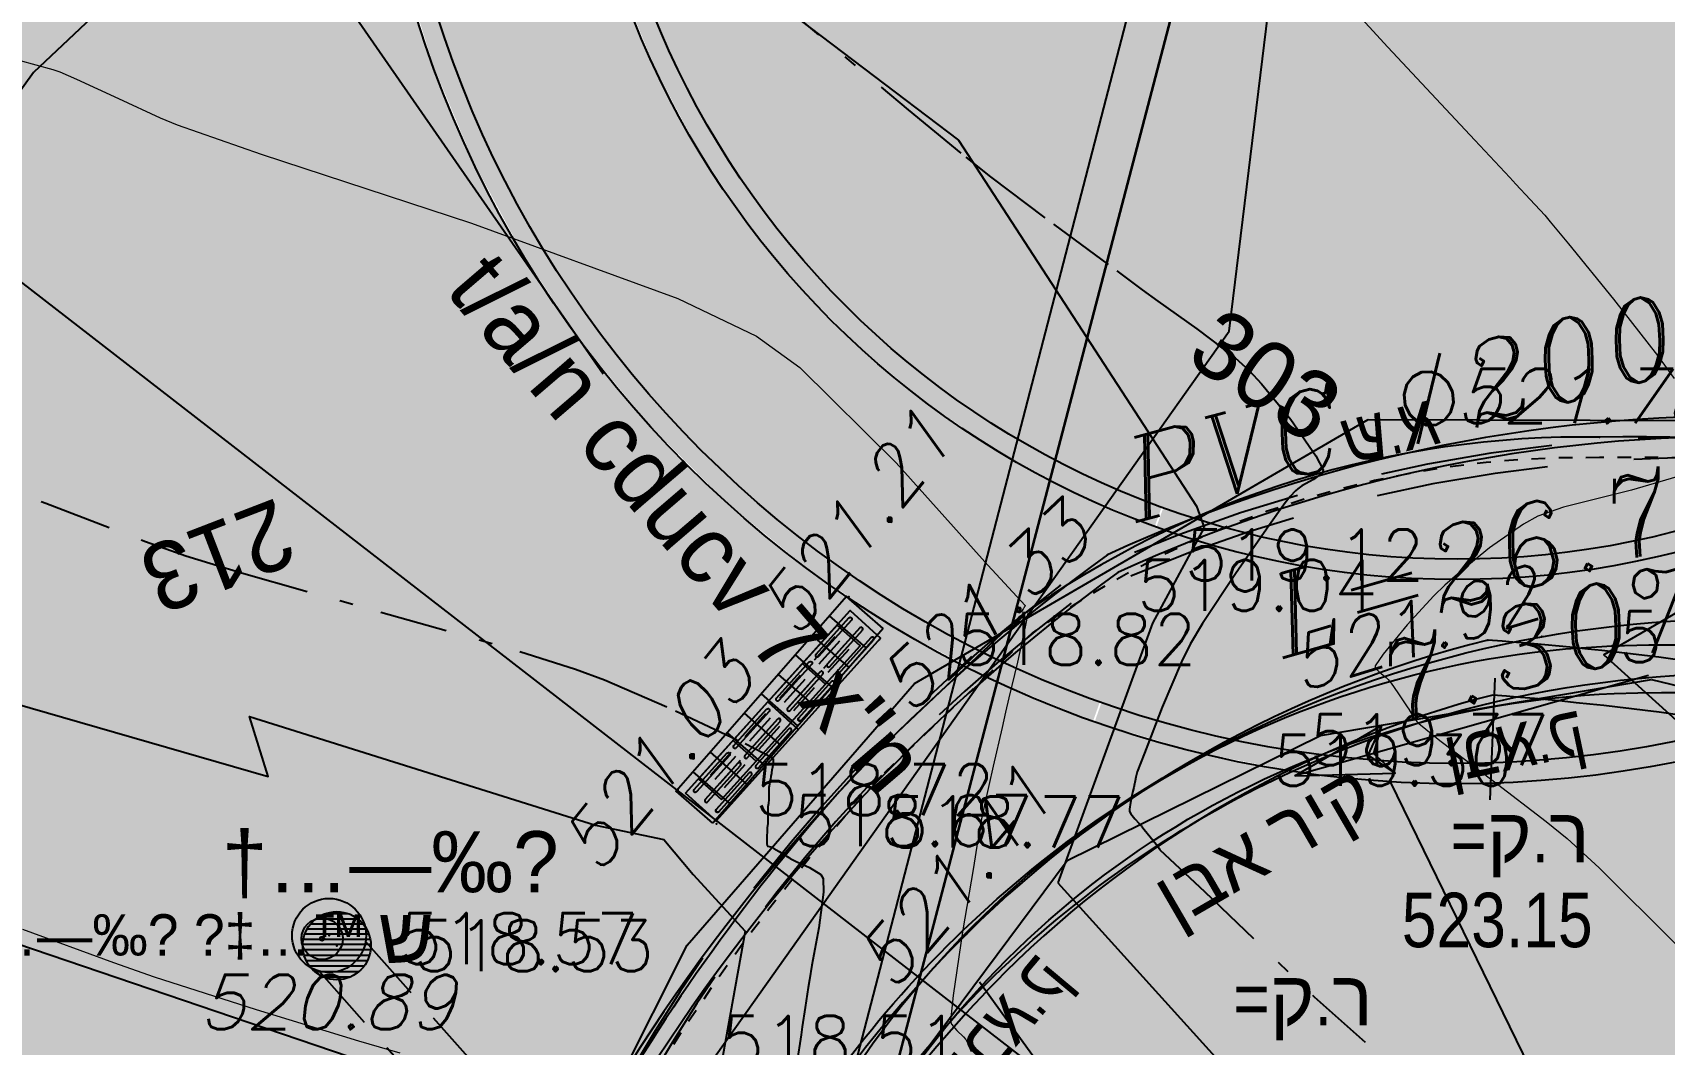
# Model space of a CAD drawing. Header units: metres. Extents: x 222509 to 223547, y 765290 to 766147.
# Drawn here: x 223034.97 to 223046.96, y 765925.1 to 765932.53 of the extents above; entities that cross this region are included whole.
import ezdxf
from ezdxf.enums import TextEntityAlignment as Align

# ---------------------------------------------------------------- set-up
doc = ezdxf.new("R2010")
doc.units = ezdxf.units.M
for name, pattern in [('BORDER', [1.75, 0.5, -0.25, 0.5, -0.25, 0, -0.25]), ('DASHDOT', [1, 0.5, -0.25, 0, -0.25]), ('DASHED', [19.05, 12.7, -6.35]), ('DASHED2', [0.375, 0.25, -0.125])]:
    doc.linetypes.add(name, pattern=pattern)
for name, color, linetype in [('38', 8, 'Continuous'), ('42', 8, 'Continuous'), ('55', 8, 'Continuous'), ('A-S', 252, 'Continuous'), ('AS', 8, 'Continuous'), ('B65-BIOV', 8, 'Continuous'), ('biuv metuhnan 200', 240, 'Continuous'), ('Biuv-Metuhnan', 240, 'Continuous'), ('K', 8, 'Continuous'), ('KER', 8, 'Continuous'), ('KOLTAN', 8, 'Continuous'), ('M2602', 8, 'Continuous'), ('M4902', 8, 'Continuous'), ('M4903', 8, 'Continuous'), ('Maim-Kayam-Betol', 140, 'reka-biyuv$0$Reka_new$0$X_LINE-DASH2'), ('NOTE', 50, 'Continuous'), ('pcell', 160, 'Continuous'), ('PNT', 8, 'Continuous'), ('PNT2510', 8, 'Continuous'), ('PNTELEV', 5, 'Continuous'), ('PNTELEV2510', 7, 'Continuous'), ('R-K', 8, 'Continuous'), ('R-K GOVA', 8, 'Continuous'), ('scellno', 160, 'Continuous'), ('Sewage-man-names', 240, 'Continuous'), ('SHOHA', 7, 'Continuous'), ('T', 8, 'Continuous'), ('Tcontours1', 250, 'Continuous'), ('Tcontours2', 250, 'DASHED'), ('TEXT1', 195, 'Continuous'), ('tich', 8, 'Continuous'), ('timrur', 8, 'Continuous')]:
    doc.layers.add(name, color=color, linetype=linetype)
for name, color, linetype, lineweight in [('M1506', 250, 'Continuous', 25), ('M1507', 250, 'Continuous', 20), ('M2401', 8, 'DASHED', 25), ('M2404', 8, 'DASHED', 25), ('M2605', 8, 'Continuous', 25)]:
    doc.layers.add(name, color=color, linetype=linetype, lineweight=lineweight)
doc.styles.add('GLONASS', font='techno_n.shx', dxfattribs={"width": 0.86})
doc.styles.add('HANIT_TEXT', font='hebtxt')
doc.styles.add('HEBTXT', font='HEBTXT.SHX', dxfattribs={"width": 0.86})
doc.styles.add('ITALIC', font='italic')
doc.styles.add('n', font='mirym.shx')
doc.styles.add('NARKISM', font='narkism')
doc.styles.add('PTXT', font='txt.shx')
doc.styles.add('reka-biyuv$0$Reka_new$0$STANDARD', font='HEB')
doc.styles.get("Standard").update_dxf_attribs({"font": 'arial.ttf'})
doc.styles.add('TECHN_MT', font='techn_mt.shx')
doc.linetypes.add('reka-biyuv$0$Reka_new$0$X_LINE-DASH2', pattern='A,0.5,-0.25,0.5,-0.0002,["X",reka-biyuv$0$Reka_new$0$STANDARD,S=0.3,R=0,X=0,Y=-0.14],-0.2', length=1.4502)
doc.dimstyles.get("Standard").update_dxf_attribs({"dimtxt": 0.18, "dimasz": 0.18, "dimexe": 0.18, "dimexo": 0.0625, "dimgap": 0.09, "dimtad": 0, "dimtih": 1, "dimtoh": 1, "dimdec": 4, "dimzin": 0, "dimdsep": 46, "dimtxsty": 'Standard', "dimcen": 0.09, "dimadec": 0, "dimazin": 0, "dimtfac": 1, "dimtdec": 4, "dimtofl": 0, "dimtmove": 0, "dimatfit": 3, "dimfxl": 1, "dimtolj": 1, "dimtzin": 0, "dimarcsym": 0})

# ---------------------------------------------------------------- blocks, each defined once
blk = doc.blocks.new('G$C7550C811')
at = {"layer": 'Biuv-Metuhnan'}
for points in [[(1.854, 0), (1.139, 0.182), (1.297, 0)], [(1.139, 0.182), (1.253, 0)], [(-0.846, 0), (1.854, 0)], [(1.854, 0), (1.139, -0.182), (1.297, 0)], [(1.139, -0.182), (1.253, 0)]]:
    blk.add_lwpolyline(points, dxfattribs=at)
blk = doc.blocks.new('G$CDE37A9AE')
at = {"layer": 'biuv metuhnan 200', "const_width": 0.2}
blk.add_lwpolyline([(223033.905, 765926.162), (223039.297, 765955.916)], dxfattribs=at)
at = {"layer": 'biuv metuhnan 200'}
blk.add_lwpolyline([(223106.03, 765787.05, 0.2, 0.2, 0), (223107.425, 765790.158, 0.2, 0.2, 0), (223084.483, 765800.889, 0.2, 0.2, 0), (223048.217, 765817.764, 0.2, 0.2, 0), (223037.518, 765826.032, 0.2, 0.2, 0), (223033.914, 765839.765, 0.2, 0.2, 0), (223032.453, 765868.688, 0.2, 0.2, 0), (223030.849, 765897.18, 0.2, 0.2, 0), (223030.849, 765897.18, 0.2, 0.2, 0), (223030.849, 765897.18, 0.2, 0.2, 0), (223033.905, 765926.162, 0.2, 0.2, 0), (223059.708, 765933.144, 0.2, 0.2, 0), (223080.854, 765914.734, 0.2, 0.2, 0), (223096.759, 765902.355, 0.2, 0.2, 0), (223125.418, 765880.054, 0.2, 0.2, 0), (223138.543, 765869.981, 0.2, 0.2, 0), (223150.893, 765861.006, 0.2, 0.2, 0), (223163.22, 765851.088, 0.2, 0.2, 0), (223181.823, 765834.302, 0.2, 0.2, 0), (223199.904, 765817.6, 0.2, 0.2, 0), (223229.17, 765790.332, 0.2, 0.2, 0), (223256.284, 765764.886, 0.2, 0.2, 0)], format="xyseb", dxfattribs=at)
at = {"layer": 'NOTE', "rotation": 195.8382170817375}
blk.add_blockref('G$C7550C811', (223046.025, 765927.578, -532.723), dxfattribs=at)
at = {"layer": 'Sewage-man-names', "style": 'ITALIC'}
for s, rotation, p in [('PVC %%C200', 15.4739, (223043.075, 765928.938)), ('L=26.7', 15.8382, (223044.155, 765927.939, -532.723)), ('7.30%%%', 15.8382, (223044.963, 765927.437, -532.723))]:
    blk.add_text(s, height=0.6, rotation=rotation, dxfattribs=at).set_placement(p)
blk = doc.blocks.new('G$C48AC2FB6')
at = {"layer": 'Maim-Kayam-Betol'}
blk.add_lwpolyline([(223036.457, 765869.228), (223035.807, 765876.297), (223035.367, 765884.988), (223035.406, 765895.476), (223035.571, 765900.656), (223037.487, 765921.492), (223043.759, 765930.338), (223044.785, 765938.714), (223059.31, 765934.095), (223095.418, 765900.104), (223130.63, 765871.619)], dxfattribs=at)
blk = doc.blocks.new('SRVPNO9')
at = {"layer": 'PNTELEV2510', "style": 'PTXT', "oblique": 15}
blk.add_attdef('ELEV2', text='', height=1, dxfattribs=at).set_placement((-0.035, -1.723), align=Align.CENTER)
blk = doc.blocks.new('G$CAC2BD834')
at = {"layer": '55'}
blk.add_line((223044.125, 765936.938), (223036.141, 765906.188), dxfattribs=at)
blk.add_line((223044.125, 765936.938), (223036.141, 765906.188), dxfattribs=at)
at = {"layer": 'AS'}
blk.add_lwpolyline([(223105.31, 765889.85), (223096.8, 765896.5), (223090.73, 765901.33), (223084.29, 765906.4), (223074.77, 765913.63), (223064.37, 765921.46), (223059.6, 765925.07, 0.064778), (223053.11, 765928.27), (223051.87, 765928.72, 0.086166), (223046.48, 765929.56, 0.160133), (223042.22, 765928.24), (223041.1, 765927.18, 0.109865), (223037.91, 765921.69), (223036.8, 765914.51, 0.035262), (223036.55, 765891.35), (223037.02, 765874.63), (223038.11, 765861.93), (223038.86, 765853.75)], format="xyb", dxfattribs=at)
at = {"layer": 'AS', "linetype": 'DASHED2', "ltscale": 0.3}
blk.add_lwpolyline([(223105.218, 765889.732), (223096.707, 765896.382), (223090.637, 765901.212), (223084.198, 765906.281), (223074.68, 765913.51), (223064.28, 765921.34), (223059.513, 765924.948, 0.06475), (223053.06, 765928.129), (223051.82, 765928.578, 0.086182), (223046.48, 765929.41, 0.159844), (223042.315, 765928.124), (223041.207, 765927.075, 0.109575), (223038.056, 765921.656), (223036.949, 765914.492, 0.035257), (223036.7, 765891.357), (223037.17, 765874.639), (223038.259, 765861.943), (223039.009, 765853.764)], format="xyb", dxfattribs=at)
at = {"layer": 'KER'}
for points in [[(223052.22, 765926.7, 0.064807), (223045.66, 765928.07, 0.135371), (223041.83, 765925.91, 0.143807), (223039.25, 765921.17), (223038.14, 765914.34, 0.058927), (223038.2, 765891.27), (223039.25, 765874.72), (223040.09, 765861.99), (223040.77, 765853.88)], [(223052.088, 765926.322, 0.064166), (223045.695, 765927.666, 0.133268), (223042.113, 765925.627, 0.1435), (223039.643, 765921.096), (223038.536, 765914.285, 0.058932), (223038.598, 765891.307), (223039.649, 765874.746), (223040.489, 765862.02), (223041.169, 765853.913)]]:
    blk.add_lwpolyline(points, format="xyb", dxfattribs=at)
at = {"layer": 'KOLTAN'}
for points in [[(223040.95, 765928.39), (223039.7, 765926.96)], [(223041.218, 765928.156), (223040.95, 765928.39)], [(223041.218, 765928.156), (223039.968, 765926.726)], [(223041.093, 765928.013), (223040.825, 765928.247)], [(223040.968, 765927.87), (223040.7, 765928.104)], [(223040.843, 765927.727), (223040.575, 765927.961)], [(223040.718, 765927.584), (223040.45, 765927.818)], [(223040.593, 765927.441), (223040.325, 765927.675)], [(223040.467, 765927.298), (223040.2, 765927.532)], [(223040.342, 765927.155), (223040.075, 765927.389)], [(223040.217, 765927.012), (223039.95, 765927.246)], [(223040.092, 765926.869), (223039.825, 765927.103)], [(223039.968, 765926.726), (223039.7, 765926.96)]]:
    blk.add_lwpolyline(points, dxfattribs=at)
at = {"layer": 'PNT2510'}
for p in [(223046.48, 765929.56, 521.78), (223040.95, 765928.39, 521.21), (223042.22, 765928.24, 521.33), (223045.66, 765928.07, 521.92), (223039.7, 765926.96, 521.03), (223037.15, 765925.9, 520.89), (223041.83, 765925.91, 521.41)]:
    blk.add_point(p, dxfattribs=at)
at = {"layer": 'R-K GOVA'}
blk.add_lwpolyline([(223045.71, 765927.79), (223045.674, 765926.896)], dxfattribs=at)
at = {"layer": 'R-K GOVA', "elevation": 520.07}
blk.add_lwpolyline([(223041.927, 765925.56), (223042.671, 765924.53), (223044.772, 765924.53)], dxfattribs=at)
at = {"layer": 'SHOHA'}
blk.add_circle((223037.15, 765925.9, 518.55), 0.272, dxfattribs=at)
at = {"layer": 'Tcontours1'}
for points, elevation in [([(223031.441, 765928.585), (223036.704, 765927.068), (223036.566, 765927.508), (223039.106, 765926.711), (223039.609, 765926.604), (223039.824, 765926.349), (223040.205, 765925.931), (223040.007, 765924.828), (223039.962, 765923.451), (223039.964, 765923.35), (223039.984, 765923.28), (223041.378, 765921.698), (223041.217, 765917.898), (223041.724, 765915.876), (223042.112, 765914.514), (223044.861, 765912.443)], 521), ([(223046.748, 765934.09), (223048.95, 765930.988), (223049.395, 765930.375), (223050.131, 765929.725), (223050.408, 765929.536), (223049.941, 765929.34), (223049.749, 765929.195), (223048.497, 765928.906), (223047.516, 765928.545), (223046.511, 765927.961), (223048.66, 765926.019), (223050.715, 765924.627), (223054.909, 765919.872), (223055.356, 765918.852), (223055.313, 765911.774), (223056.944, 765909.595)], 522)]:
    blk.add_lwpolyline(points, dxfattribs=dict(at, elevation=elevation))
at = {"layer": 'Tcontours2', "elevation": 521.5}
blk.add_lwpolyline([(223034.968, 765941.584), (223036.221, 765939.223), (223036.484, 765938.186), (223036.764, 765935.841), (223037.046, 765935.327), (223041.772, 765931.743), (223043.52, 765929.054), (223043.577, 765928.897), (223043.198, 765928.193), (223042.501, 765926.286), (223044.346, 765924.248), (223045.152, 765924.176)], dxfattribs=at)
at = {"layer": 'PNT2510'}
ref = blk.add_blockref('SRVPNO9', (223046.48, 765929.56, 521.78), dxfattribs=dict(at, xscale=0.4, yscale=0.4, zscale=0.4))
ref.add_attrib('ELEV2', '521.78', dxfattribs={"layer": 'PNTELEV2510', "height": 0.4, "style": 'PTXT', "oblique": 15}).set_placement((223046.364, 765929.663, 521.78), align=Align.CENTER)
ref = blk.add_blockref('SRVPNO9', (223040.95, 765928.39, 521.21), dxfattribs=dict(at, xscale=0.4, yscale=0.4, zscale=0.4))
ref.add_attrib('ELEV2', '521.21', dxfattribs={"layer": 'PNTELEV2510', "height": 0.4, "rotation": 51.1706, "style": 'PTXT', "oblique": 15}).set_placement((223041.171, 765928.805, 521.21), align=Align.CENTER)
ref = blk.add_blockref('SRVPNO9', (223042.22, 765928.24, 521.33), dxfattribs=dict(at, xscale=0.4, yscale=0.4, zscale=0.4))
ref.add_attrib('ELEV2', '521.33', dxfattribs={"layer": 'PNTELEV2510', "height": 0.4, "rotation": 43.3356, "style": 'PTXT', "oblique": 15}).set_placement((223042.097, 765928.158, 521.33), align=Align.CENTER)
ref = blk.add_blockref('SRVPNO9', (223045.66, 765928.07, 521.92), dxfattribs=dict(at, xscale=0.4, yscale=0.4, zscale=0.4))
ref.add_attrib('ELEV2', '521.92', dxfattribs={"layer": 'PNTELEV2510', "height": 0.4, "rotation": 17.1631, "style": 'PTXT', "oblique": 15}).set_placement((223045.178, 765927.964, 521.92), align=Align.CENTER)
ref = blk.add_blockref('SRVPNO9', (223039.7, 765926.96, 521.03), dxfattribs=dict(at, xscale=0.4, yscale=0.4, zscale=0.4))
ref.add_attrib('ELEV2', '521.03', dxfattribs={"layer": 'PNTELEV2510', "height": 0.4, "rotation": 50.9143, "style": 'PTXT', "oblique": 15}).set_placement((223039.719, 765927.068, 521.03), align=Align.CENTER)
ref = blk.add_blockref('SRVPNO9', (223041.83, 765925.91, 521.41), dxfattribs=dict(at, xscale=0.4, yscale=0.4, zscale=0.4))
ref.add_attrib('ELEV2', '521.41', dxfattribs={"layer": 'PNTELEV2510', "height": 0.4, "rotation": 49.776, "style": 'PTXT', "oblique": 15}).set_placement((223041.897, 765926.195, 521.41), align=Align.CENTER)
ref = blk.add_blockref('SRVPNO9', (223037.15, 765925.9, 520.89), dxfattribs=dict(at, xscale=0.4, yscale=0.4, zscale=0.4))
ref.add_attrib('ELEV2', '520.89', dxfattribs={"layer": 'PNTELEV2510', "height": 0.4, "style": 'PTXT', "oblique": 15}).set_placement((223037.136, 765925.211, 520.89), align=Align.CENTER)
at = {"layer": 'KER', "style": 'TECHN_MT', "width": 1.00001}
blk.add_text('ןבא ריק', height=0.4, rotation=30.1356, dxfattribs=at).set_placement((223044.861, 765926.826), align=Align.RIGHT)
at = {"layer": 'R-K', "style": 'TECHN_MT', "width": 1.00001}
for p in [(223046.408, 765926.437, -332.58), (223044.814, 765925.239, 187.49)]:
    blk.add_text('=ק.ר', height=0.4, dxfattribs=at).set_placement(p, align=Align.RIGHT)
at = {"layer": 'R-K GOVA', "style": 'TECHN_MT', "width": 1.00001}
blk.add_text('523.15', height=0.4, dxfattribs=at).set_placement((223046.429, 765925.814, -332.58), align=Align.RIGHT)
at = {"layer": 'SHOHA', "style": 'TECHN_MT', "width": 1.00001}
blk.add_text('ש', height=0.4, dxfattribs=at).set_placement((223037.92, 765925.701, 518.55), align=Align.RIGHT)
blk = doc.blocks.new('*D85')
at = {"color": 0, "lineweight": -2}
for p in [(223047.683, 765933.037), (223050.336, 765931.057)]:
    blk.add_line(p, (223047.883, 765933.037), dxfattribs=at)
at = {"color": 0}
blk.add_solid([(223050.315, 765931.031), (223050.357, 765931.082), (223050.492, 765930.931)], dxfattribs=at)
at = {"layer": 'DEFPOINTS', "color": 0}
for p in [(223045.434, 765935.014), (223050.492, 765930.931)]:
    blk.add_point(p, dxfattribs=at)
at = {"color": 0, "insert": (223046.74, 765933.037), "char_height": 0.375, "attachment_point": 5, "rotation": 329.187}
blk.add_mtext('\\A1;R6.50', dxfattribs=at)
blk = doc.blocks.new('SRVPNO1')
at = {"layer": 'PNTELEV', "color": 8, "style": 'PTXT'}
blk.add_attdef('ELEV2', (1.5, -0.5), '', height=1, dxfattribs=at)
blk = doc.blocks.new('B2')
at = {"layer": '42', "color": 0}
blk.add_line((0.902, 0.303), (0.902, 0), dxfattribs=at)
blk.add_lwpolyline([(0, 0.303), (1.805, 0.303), (1.805, 0), (0, 0)], close=True, dxfattribs=at)
for points in [[(0.422, 0.273, -1), (0.422, 0.248), (0.062, 0.248, -1), (0.062, 0.273)], [(0.857, 0.273, -1), (0.857, 0.248), (0.497, 0.248, -1), (0.497, 0.273)], [(1.325, 0.273, -1), (1.325, 0.248), (0.965, 0.248, -1), (0.965, 0.273)], [(1.76, 0.273, -1), (1.76, 0.248), (1.4, 0.248, -1), (1.4, 0.273)], [(0.422, 0.139, 1), (0.422, 0.164), (0.062, 0.164, 1), (0.062, 0.139)], [(0.857, 0.139, 1), (0.857, 0.164), (0.497, 0.164, 1), (0.497, 0.139)], [(1.325, 0.139, 1), (1.325, 0.164), (0.965, 0.164, 1), (0.965, 0.139)], [(1.76, 0.139, 1), (1.76, 0.164), (1.4, 0.164, 1), (1.4, 0.139)], [(0.857, 0.03, 1), (0.857, 0.055), (0.497, 0.055, 1), (0.497, 0.03)], [(1.76, 0.03, 1), (1.76, 0.055), (1.4, 0.055, 1), (1.4, 0.03)]]:
    blk.add_lwpolyline(points, format="xyb", close=True, dxfattribs=at)
for points in [[(0.062, 0.03), (0.422, 0.03, 1), (0.422, 0.055), (0.062, 0.055, 1), (0.062, 0.03, -1), (0.062, 0.055)], [(0.965, 0.03), (1.325, 0.03, 1), (1.325, 0.055), (0.965, 0.055, 1), (0.965, 0.03, -1), (0.965, 0.055)]]:
    blk.add_lwpolyline(points, format="xyb", dxfattribs=at)
blk = doc.blocks.new('B38')
at = {"layer": '38', "color": 0}
for p, q in [((-0.217, 0.123), (0.217, 0.123)), ((-0.191, 0.161), (0.191, 0.161)), ((-0.152, 0.198), (0.152, 0.198)), ((-0.083, 0.236), (0.083, 0.236)), ((-0.25, 0.011), (0.25, 0.011)), ((-0.245, 0.048), (0.245, 0.048)), ((-0.235, 0.086), (0.235, 0.086)), ((-0.25, -0.029), (0.25, -0.029)), ((-0.24, -0.069), (0.24, -0.069)), ((-0.225, -0.109), (0.225, -0.109)), ((-0.201, -0.149), (0.201, -0.149)), ((-0.163, -0.189), (0.163, -0.189)), ((-0.1, -0.229), (0.1, -0.229))]:
    blk.add_line(p, q, dxfattribs=at)
blk.add_circle((0, 0), 0.25, dxfattribs=at)
at = {"layer": '38', "color": 0, "style": 'HEBTXT'}
blk.add_text('†…—‰\x90', height=0.45, dxfattribs=at).set_placement((-0.845, 0.391))
blk = doc.blocks.new('G$C9B10AD15')
at = {"layer": 'A-S'}
for points in [[(223052.807, 765928.376, 0.236379), (223042.866, 765928.696, 0.186611), (223037.542, 765920.474, 0.059418), (223036.506, 765892.582, 0.017566), (223039.155, 765850.757), (223039.512, 765849.824), (223039.711, 765847.883), (223039.56, 765846.848), (223040.725, 765835.179, 0.072394), (223042.139, 765831.179, 0.112445), (223048.001, 765824.293, 0.053398), (223048.659, 765823.877), (223062.411, 765817.376), (223071.421, 765813.094), (223089.553, 765804.567), (223103.156, 765798.143), (223115.834, 765792.204), (223123.059, 765788.772, -0.127843), (223133.6, 765777.617, -0.096184), (223136.058, 765764.253), (223138.159, 765764.394)], [(223052.736, 765928.244, 0.236026), (223042.942, 765928.566, 0.186256), (223037.69, 765920.447, 0.059419), (223036.656, 765892.59, 0.017559), (223039.302, 765850.792), (223039.659, 765849.859), (223039.862, 765847.88), (223039.711, 765846.845), (223040.874, 765835.201, 0.072274), (223042.272, 765831.249, 0.112475), (223048.093, 765824.412, 0.05347), (223048.724, 765824.012), (223062.475, 765817.512), (223071.485, 765813.23), (223089.617, 765804.703), (223103.22, 765798.279), (223115.898, 765792.34), (223123.131, 765788.904, -0.127996), (223133.736, 765777.681, -0.095111), (223136.209, 765764.413), (223138.149, 765764.544)]]:
    blk.add_lwpolyline(points, format="xyb", dxfattribs=at)
at = {"layer": 'K'}
for points in [[(223043.015, 765832.737), (223042.257, 765835.226), (223041.109, 765849.109), (223040.043, 765862.966), (223038.041, 765892.616), (223037.437, 765906.61, -0.127082), (223040.718, 765924.44, -0.259983), (223046.572, 765928.027, -0.135558), (223052.101, 765926.739)], [(223043.35, 765832.839), (223042.603, 765835.292), (223041.458, 765849.137), (223040.392, 765862.991), (223038.39, 765892.635), (223037.786, 765906.63, -0.127019), (223041.03, 765924.28, -0.259448), (223046.586, 765927.677, -0.135558), (223051.934, 765926.432, -0.135558)]]:
    blk.add_lwpolyline(points, format="xyb", dxfattribs=at)
at = {"layer": 'PNT', "color": 252}
for p in [(223042.866, 765928.696, 519.12), (223041.192, 765928.074, 518.816), (223046.572, 765928.027, 519.677), (223043.515, 765927.188, 519.296), (223039.992, 765926.743, 518.671), (223037.207, 765925.825, 518.532), (223039.463, 765925.122, 518.513)]:
    blk.add_point(p, dxfattribs=at)
at = {"layer": 'B65-BIOV', "rotation": 47.96288244116877}
blk.add_blockref('B2', (223039.992, 765926.743, 518.671), dxfattribs=at)
at = {"layer": 'B65-BIOV'}
blk.add_blockref('B38', (223037.207, 765925.825, 518.532), dxfattribs=at)
at = {"layer": 'PNT', "color": 252}
ref = blk.add_blockref('SRVPNO1', (223042.866, 765928.696, 519.12), dxfattribs=dict(at, xscale=0.375, yscale=0.375, zscale=0.375))
ref.add_attrib('ELEV2', '519.12', (223043.429, 765928.508, 519.12), dxfattribs={"layer": 'PNTELEV', "color": 8, "height": 0.375, "style": 'PTXT'})
ref = blk.add_blockref('SRVPNO1', (223041.192, 765928.074, 518.816), dxfattribs=dict(at, xscale=0.375, yscale=0.375, zscale=0.375))
ref.add_attrib('ELEV2', '518.82', (223041.755, 765927.887, 518.816), dxfattribs={"layer": 'PNTELEV', "color": 8, "height": 0.375, "style": 'PTXT'})
ref = blk.add_blockref('SRVPNO1', (223043.515, 765927.188, 519.296), dxfattribs=dict(at, xscale=0.375, yscale=0.375, zscale=0.375))
ref.add_attrib('ELEV2', '519.30', (223044.078, 765927, 519.296), dxfattribs={"layer": 'PNTELEV', "color": 8, "height": 0.375, "style": 'PTXT'})
ref = blk.add_blockref('SRVPNO1', (223039.992, 765926.743, 518.671), dxfattribs=dict(at, xscale=0.375, yscale=0.375, zscale=0.375))
ref.add_attrib('ELEV2', '518.67', (223040.554, 765926.556, 518.671), dxfattribs={"layer": 'PNTELEV', "color": 8, "height": 0.375, "style": 'PTXT'})
ref = blk.add_blockref('SRVPNO1', (223037.207, 765925.825, 518.532), dxfattribs=dict(at, xscale=0.375, yscale=0.375, zscale=0.375))
ref.add_attrib('ELEV2', '518.53', (223037.769, 765925.637, 518.532), dxfattribs={"layer": 'PNTELEV', "color": 8, "height": 0.375, "style": 'PTXT'})
ref = blk.add_blockref('SRVPNO1', (223039.463, 765925.122, 518.513), dxfattribs=dict(at, xscale=0.375, yscale=0.375, zscale=0.375))
ref.add_attrib('ELEV2', '518.51', (223040.025, 765924.934, 518.513), dxfattribs={"layer": 'PNTELEV', "color": 8, "height": 0.375, "style": 'PTXT'})
at = {"layer": 'T', "style": 'GLONASS', "text_generation_flag": 2, "width": 0.86}
blk.add_text('ק.אבן', height=0.375, rotation=11.8005, dxfattribs=at).set_placement((223046.401, 765927.236))
blk = doc.blocks.new('Cellno')
at = {"color": 2}
for points in [[(0, 0.4), (0, -0.4)], [(-0.4, 0), (0.4, 0)]]:
    blk.add_lwpolyline(points, dxfattribs=at)
at = {"layer": 'scellno', "const_width": 0.25}
blk.add_lwpolyline([(6, 2.5), (-6, 2.5), (-6, -2.5), (6, -2.5)], close=True, dxfattribs=at)
at = {"layer": 'scellno', "style": 'HEBTXT'}
blk.add_attdef('CELLNO', text='', height=3, dxfattribs=at).set_placement((0, 0), align=Align.MIDDLE)
at = {"layer": 'scellno', "style": 'HEBTXT', "flags": 1}
for tag, p in [('CODE', (-0.287, -6)), ('AREA', (0.213, -8.967))]:
    blk.add_attdef(tag, text='', height=2.5, dxfattribs=at).set_placement(p, align=Align.CENTER)
blk = doc.blocks.new('G$C915B2375')
at = {"layer": 'pcell'}
blk.add_lwpolyline([(223048.479, 765943.965), (223045.932, 765943.736), (223034.584, 765941.784), (223041.636, 765939.268), (223044.542, 765937.268), (223036.448, 765906.33), (223041.149, 765880.129), (223042.873, 765896.159), (223042.898, 765896.39), (223044.695, 765913.087), (223044.964, 765915.588, -0.538279), (223058.025, 765921.247), (223059.649, 765923.336), (223065.902, 765931.378), (223065.396, 765931.743)], format="xyb", close=True, dxfattribs=at)
blk.add_lwpolyline([(223039.959, 765871.033), (223041.149, 765880.128), (223041.149, 765880.129), (223036.448, 765906.33), (223043.821, 765934.513), (223043.821, 765934.868), (223043.914, 765934.868), (223044.542, 765937.268), (223041.636, 765939.268), (223034.584, 765941.784)], dxfattribs=at)
at = {"layer": 'scellno', "xscale": 0.4, "yscale": 0.4, "zscale": 0.4}
blk.add_blockref('Cellno', (223048.446, 765924.782), dxfattribs=at).add_auto_attribs({'CELLNO': '701'})
blk = doc.blocks.new('G$C1F174877')
at = {"layer": 'M1506', "linetype": 'DASHDOT'}
for points, elevation in [([(223040.361, 765932.836), (223041.403, 765931.965), (223041.825, 765931.618), (223042.008, 765931.473), (223042.469, 765931.125), (223042.934, 765930.781), (223043.121, 765930.642), (223043.235, 765930.559), (223043.523, 765930.355), (223043.803, 765930.143), (223043.907, 765930.05), (223043.998, 765929.953), (223044.212, 765929.691), (223044.397, 765929.424), (223044.451, 765929.321), (223044.446, 765929.298), (223044.38, 765929.25), (223044.293, 765929.203), (223044.263, 765929.182), (223044.246, 765929.166), (223044.208, 765929.124), (223044.172, 765929.079), (223044.158, 765929.061), (223044.057, 765928.916), (223043.806, 765928.556), (223043.563, 765928.191), (223043.474, 765928.039), (223043.409, 765927.91), (223043.269, 765927.576), (223043.138, 765927.239), (223043.085, 765927.103), (223043.081, 765927.092), (223043.075, 765927.064), (223043.07, 765927.035), (223043.067, 765927.024), (223043.065, 765927.013), (223043.059, 765926.986), (223043.053, 765926.96), (223043.05, 765926.949), (223043.046, 765926.929), (223043.035, 765926.878), (223043.028, 765926.829), (223043.029, 765926.81), (223043.037, 765926.794), (223043.066, 765926.758), (223043.099, 765926.722), (223043.112, 765926.708), (223043.113, 765926.707), (223043.115, 765926.704), (223043.117, 765926.701), (223043.118, 765926.7), (223043.136, 765926.679), (223043.18, 765926.625), (223043.223, 765926.571), (223043.241, 765926.549), (223043.242, 765926.547), (223043.245, 765926.54), (223043.249, 765926.533), (223043.251, 765926.53), (223043.578, 765926.224), (223044.384, 765925.449), (223045.211, 765924.713)], 519.25), ([(223034.339, 765929.364), (223035.069, 765929.075), (223035.801, 765928.794), (223036.099, 765928.689), (223036.507, 765928.563), (223037.53, 765928.276), (223038.552, 765927.987), (223038.959, 765927.857), (223039.172, 765927.777), (223039.695, 765927.551), (223040.206, 765927.309), (223040.404, 765927.208), (223040.412, 765927.198), (223040.411, 765927.159), (223040.402, 765927.115), (223040.399, 765927.098), (223040.398, 765927.09), (223040.395, 765927.069), (223040.391, 765927.048), (223040.389, 765927.04), (223040.388, 765927.033), (223040.384, 765927.015), (223040.381, 765926.998), (223040.38, 765926.99), (223040.38, 765926.974), (223040.379, 765926.933), (223040.379, 765926.892), (223040.378, 765926.876), (223040.377, 765926.87), (223040.375, 765926.857), (223040.373, 765926.844), (223040.372, 765926.839), (223040.372, 765926.821), (223040.371, 765926.777), (223040.371, 765926.733), (223040.371, 765926.716), (223040.37, 765926.712), (223040.369, 765926.703), (223040.367, 765926.694), (223040.367, 765926.69), (223040.366, 765926.671), (223040.364, 765926.623), (223040.364, 765926.576), (223040.367, 765926.559), (223040.369, 765926.556), (223040.381, 765926.553), (223040.395, 765926.551), (223040.401, 765926.549), (223040.416, 765926.54), (223040.455, 765926.516), (223040.494, 765926.492), (223040.509, 765926.482), (223040.514, 765926.479), (223040.526, 765926.472), (223040.537, 765926.465), (223040.542, 765926.462), (223040.579, 765926.443), (223040.679, 765926.399), (223040.761, 765926.347), (223040.778, 765926.318), (223040.781, 765926.219), (223040.747, 765925.955), (223040.696, 765925.683), (223040.678, 765925.575), (223040.669, 765925.517), (223040.647, 765925.372), (223040.625, 765925.228), (223040.616, 765925.17), (223040.585, 765924.964)], 518.75)]:
    blk.add_lwpolyline(points, dxfattribs=dict(at, elevation=elevation))
at = {"layer": 'M1507', "linetype": 'Continuous'}
for points, elevation in [([(223044.293, 765933.116), (223044.924, 765932.426), (223045.565, 765931.743), (223045.821, 765931.467), (223045.864, 765931.42), (223045.971, 765931.306), (223046.077, 765931.191), (223046.118, 765931.143), (223046.252, 765930.98), (223046.583, 765930.574), (223046.905, 765930.161), (223047.027, 765929.991)], 519.5), ([(223047.173, 765929.305), (223046.715, 765929.171), (223046.214, 765929.047), (223046.027, 765928.98), (223045.921, 765928.922), (223045.672, 765928.748), (223045.436, 765928.555), (223045.344, 765928.474), (223045.263, 765928.394), (223045.067, 765928.183), (223044.89, 765927.966), (223044.832, 765927.88), (223044.832, 765927.866), (223044.866, 765927.831), (223044.913, 765927.796), (223044.928, 765927.781), (223044.949, 765927.753), (223044.998, 765927.682), (223045.047, 765927.609), (223045.066, 765927.58), (223045.078, 765927.562), (223045.106, 765927.516), (223045.137, 765927.472), (223045.152, 765927.456), (223045.306, 765927.333), (223045.698, 765927.036), (223046.088, 765926.737), (223046.242, 765926.612), (223046.476, 765926.397), (223047.04, 765925.835)], 519.5), ([(223034.871, 765932.329), (223034.997, 765932.295), (223035.122, 765932.26), (223035.172, 765932.243), (223035.296, 765932.189), (223035.603, 765932.047), (223035.91, 765931.906), (223036.035, 765931.855), (223036.651, 765931.638), (223038.197, 765931.133), (223039.712, 765930.579), (223040.288, 765930.303), (223040.607, 765930.073), (223041.314, 765929.372), (223041.987, 765928.619), (223042.263, 765928.324), (223042.263, 765928.323), (223042.262, 765928.321), (223042.259, 765928.318), (223042.259, 765928.317), (223042.258, 765928.316), (223042.256, 765928.313), (223042.254, 765928.31), (223042.253, 765928.309), (223042.252, 765928.307), (223042.25, 765928.303), (223042.247, 765928.299), (223042.246, 765928.297), (223042.244, 765928.294), (223042.239, 765928.288), (223042.235, 765928.282), (223042.236, 765928.28), (223042.241, 765928.278), (223042.261, 765928.276), (223042.279, 765928.272), (223042.281, 765928.267), (223042.262, 765928.166), (223042.205, 765927.907), (223042.142, 765927.646), (223042.118, 765927.541), (223042.092, 765927.427), (223042.028, 765927.143), (223041.964, 765926.859), (223041.939, 765926.745), (223041.936, 765926.728), (223041.93, 765926.687), (223041.924, 765926.646), (223041.922, 765926.63), (223041.922, 765926.629), (223041.921, 765926.626), (223041.921, 765926.624), (223041.921, 765926.623), (223041.92, 765926.618), (223041.917, 765926.606), (223041.914, 765926.594), (223041.913, 765926.589), (223041.882, 765926.399), (223041.802, 765925.927), (223041.732, 765925.458), (223041.714, 765925.272), (223041.72, 765925.249), (223041.76, 765925.201), (223041.809, 765925.155), (223041.826, 765925.135), (223041.839, 765925.111), (223041.866, 765925.047)], 519), ([(223037.671, 765925.035), (223037.368, 765925.124), (223036.616, 765925.354), (223035.868, 765925.595), (223035.569, 765925.698), (223034.902, 765925.943)], 518.5)]:
    blk.add_lwpolyline(points, dxfattribs=dict(at, elevation=elevation))
blk = doc.blocks.new('M4903_S')
for p, q in [((0, 0.5), (0, -0.5)), ((-0.1, 0.293), (-0.4, 0.293)), ((0.4, 0.293), (0.1, 0.293)), ((-0.1, 0.093), (-0.4, 0.093)), ((0.4, 0.093), (0.1, 0.093)), ((-0.1, -0.107), (-0.4, -0.107)), ((0.4, -0.107), (0.1, -0.107)), ((-0.1, -0.307), (-0.4, -0.307)), ((0.4, -0.307), (0.1, -0.307))]:
    blk.add_line(p, q)
blk.add_lwpolyline([(-0.5, -0.5), (0.5, -0.5), (0.5, 0.5), (-0.5, 0.5)], close=True)
blk.add_lwpolyline([(-0.5, 0.5), (-0.5, 0), (-0.5, -0.5)])
at = {"style": 'HANIT_TEXT'}
blk.add_attdef('NAME', text='', height=1, dxfattribs=at).set_placement((0, -1), align=Align.TOP_CENTER)
blk.add_attdef('DESC', text='', height=1, dxfattribs=at).set_placement((-1, -2.5), align=Align.TOP_RIGHT)
blk.add_attdef('MARK', text='', height=1, dxfattribs=at).set_placement((0, -2.5), align=Align.TOP_LEFT)
at = {"style": 'HANIT_TEXT', "flags": 1}
blk.add_attdef('OWNER', text='', height=1, dxfattribs=at).set_placement((0, -4), align=Align.TOP_CENTER)
blk = doc.blocks.new('M4902_S')
for radius in [0.5, 0.05]:
    blk.add_circle((0, 0), radius)
at = {"style": 'HANIT_TEXT'}
blk.add_attdef('NAME', text='', height=1, dxfattribs=at).set_placement((0, -1), align=Align.TOP_CENTER)
blk.add_attdef('DESC', text='', height=1, dxfattribs=at).set_placement((-1, -2.5), align=Align.TOP_RIGHT)
blk.add_attdef('MARK', text='', height=1, dxfattribs=at).set_placement((0, -2.5), align=Align.TOP_LEFT)
at = {"style": 'HANIT_TEXT', "flags": 1}
blk.add_attdef('OWNER', text='', height=1, dxfattribs=at).set_placement((0, -4), align=Align.TOP_CENTER)
blk = doc.blocks.new('G$CFB36F9AD')
at = {"layer": 'M2404', "ltscale": 0.1}
for points in [[(223160.298, 765847.513), (223152.424, 765853.717), (223144.463, 765859.753), (223137.263, 765865.216), (223129.337, 765871.272), (223122.176, 765876.767), (223114.244, 765882.926), (223106.372, 765889.033), (223090.551, 765901.483), (223085.122, 765905.742), (223077.349, 765911.706), (223067.939, 765918.728), (223060.354, 765924.482), (223056.653, 765926.793), (223053.768, 765927.997, 0.061833), (223049.913, 765929.254, 0.172813), (223042.52, 765928.471, 0.114324), (223039.042, 765924.301)], [(223160.204, 765847.396), (223152.332, 765853.598), (223144.372, 765859.633), (223137.172, 765865.097), (223129.246, 765871.153), (223122.084, 765876.648), (223114.152, 765882.807), (223106.28, 765888.915), (223090.458, 765901.365), (223085.03, 765905.623), (223077.258, 765911.586), (223067.849, 765918.608), (223060.269, 765924.358), (223056.584, 765926.659), (223053.707, 765927.86, 0.061935), (223049.881, 765929.107, 0.172537), (223042.599, 765928.342, 0.114003), (223039.176, 765924.233)]]:
    blk.add_lwpolyline(points, format="xyb", dxfattribs=at)
at = {"layer": 'M2605'}
for points in [[(223043.015, 765832.737), (223042.257, 765835.226), (223041.109, 765849.109), (223040.043, 765862.966), (223038.041, 765892.616), (223037.437, 765906.61, -0.107595), (223040.105, 765923.589, -0.165647), (223043.784, 765927.338, -0.275637), (223052.256, 765926.732)], [(223043.35, 765832.839), (223042.603, 765835.292), (223041.458, 765849.137), (223040.392, 765862.991), (223038.39, 765892.635), (223037.786, 765906.63, -0.110288), (223040.466, 765923.416, -0.165647), (223043.964, 765926.981, -0.275637), (223052.027, 765926.404)]]:
    blk.add_lwpolyline(points, format="xyb", dxfattribs=at)
at = {"layer": 'PNT'}
for p in [(223046.897, 765929.555, 519.502), (223042.866, 765928.696, 519.12), (223042.52, 765928.471, 519.039), (223040.967, 765928.388, 518.859), (223041.192, 765928.074, 518.816), (223046.057, 765928.095, 519.669), (223046.572, 765928.027, 519.677), (223043.784, 765927.338, 519.367), (223043.515, 765927.188, 519.296), (223039.711, 765926.971, 518.721), (223039.992, 765926.743, 518.671), (223039.995, 765926.719, 518.705), (223040.67, 765926.735, 518.765), (223037.099, 765925.876, 518.573), (223037.207, 765925.825, 518.532), (223039.463, 765925.122, 518.513)]:
    blk.add_point(p, dxfattribs=at)
at = {"layer": 'M4902'}
ref = blk.add_blockref('M4902_S', (223037.099, 765925.876, 518.573), dxfattribs=dict(at, xscale=0.3040000000037253, yscale=0.3040000000037253, zscale=0.1520000000019763))
ref.add_attrib('MARK', '†…—‰\x90 \x9a‡…™', dxfattribs={"layer": '0', "height": 0.304, "style": 'HANIT_TEXT'}).set_placement((223034.373, 765926.056, 518.573), align=Align.TOP_LEFT)
at = {"layer": 'M4903', "xscale": 0.7599999999899938, "yscale": 0.2280000000210053, "zscale": 0.1520000000019763, "rotation": 47.96288244899972}
for p in [(223040.711, 765927.822, 518.671), (223040.202, 765927.257, 518.671)]:
    blk.add_blockref('M4903_S', p, dxfattribs=at)
at = {"layer": 'PNT'}
ref = blk.add_blockref('SRVPNO1', (223042.52, 765928.471, 519.039), dxfattribs=dict(at, xscale=0.375, yscale=0.375, zscale=0.375))
ref.add_attrib('ELEV2', '519.04', (223043.082, 765928.284, 519.039), dxfattribs={"layer": 'PNTELEV', "color": 8, "height": 0.375, "style": 'PTXT'})
ref = blk.add_blockref('SRVPNO1', (223046.057, 765928.095, 519.669), dxfattribs=dict(at, xscale=0.375, yscale=0.375, zscale=0.375))
ref.add_attrib('ELEV2', '519.67', (223046.62, 765927.907, 519.669), dxfattribs={"layer": 'PNTELEV', "color": 8, "height": 0.375, "style": 'PTXT'})
ref = blk.add_blockref('SRVPNO1', (223043.784, 765927.338, 519.367), dxfattribs=dict(at, xscale=0.375, yscale=0.375, zscale=0.375))
ref.add_attrib('ELEV2', '519.37', (223044.347, 765927.15, 519.367), dxfattribs={"layer": 'PNTELEV', "color": 8, "height": 0.375, "style": 'PTXT'})
ref = blk.add_blockref('SRVPNO1', (223039.711, 765926.971, 518.721), dxfattribs=dict(at, xscale=0.375, yscale=0.375, zscale=0.375))
ref.add_attrib('ELEV2', '518.72', (223040.274, 765926.784, 518.721), dxfattribs={"layer": 'PNTELEV', "color": 8, "height": 0.375, "style": 'PTXT'})
ref = blk.add_blockref('SRVPNO1', (223039.992, 765926.743, 518.671), dxfattribs=dict(at, xscale=0.375, yscale=0.375, zscale=0.375))
ref.add_attrib('ELEV2', '518.67', (223040.554, 765926.556, 518.671), dxfattribs={"layer": 'PNTELEV', "color": 8, "height": 0.375, "style": 'PTXT'})
ref = blk.add_blockref('SRVPNO1', (223040.67, 765926.735, 518.765), dxfattribs=dict(at, xscale=0.375, yscale=0.375, zscale=0.375))
ref.add_attrib('ELEV2', '518.77', (223041.233, 765926.547, 518.765), dxfattribs={"layer": 'PNTELEV', "color": 8, "height": 0.375, "style": 'PTXT'})
ref = blk.add_blockref('SRVPNO1', (223037.099, 765925.876, 518.573), dxfattribs=dict(at, xscale=0.375, yscale=0.375, zscale=0.375))
ref.add_attrib('ELEV2', '518.57', (223037.661, 765925.689, 518.573), dxfattribs={"layer": 'PNTELEV', "color": 8, "height": 0.375, "style": 'PTXT'})
at = {"layer": 'M2404', "ltscale": 0.1, "style": 'GLONASS', "text_generation_flag": 2, "width": 0.86}
blk.add_text('א.ש', height=0.375, rotation=13.6601, dxfattribs=at).set_placement((223045.328, 765929.521))
at = {"layer": 'M2605', "style": 'GLONASS', "text_generation_flag": 2, "width": 0.86}
for rotation, p in [(11.8005, (223046.401, 765927.236)), (50.0792, (223042.606, 765925.572))]:
    blk.add_text('ק.אבן', height=0.375, rotation=rotation, dxfattribs=at).set_placement(p)
blk = doc.blocks.new('G$CEBE070F1')
at = {"layer": 'M2401'}
blk.add_polyline3d([(223037.69, 765938.66, 519.72), (223037.92, 765935.45, 519.68), (223037.59, 765934.64, 519.68), (223036.76, 765933.92, 519.68), (223034.98, 765932.24, 519.5), (223032.15, 765928.32, 519.11), (223029.83, 765920.91, 518.42), (223028.61, 765911.84, 517.63), (223028.25, 765901.15, 516.71), (223029.28, 765886.77, 514.97), (223030.3, 765872.72, 513.51), (223030.08, 765872.45, 513.5), (223029.72, 765872.21, 513.46), (223029.13, 765872.38, 513.22), (223029.12, 765872.39, 513.17), (223028.28, 765874.6, 512.81)], dxfattribs=at)
at = {"layer": 'M2404'}
blk.add_polyline3d([(223075.7, 765811.34, 508), (223053.09, 765821.85, 508.31), (223048.33, 765824.29, 508.7), (223045.47, 765826.75, 508.96), (223042.63, 765830.11, 509.19), (223041.18, 765833.89, 509.66), (223040.37, 765838.94, 510.2), (223038.26, 765862.15, 512.71), (223036.59, 765894.88, 516.25), (223036.9, 765914.14, 518.01), (223037.65, 765920.02, 518.77), (223038.41, 765923.11, 518.99), (223039.78, 765925.83, 519.29), (223041.45, 765927.75, 519.64), (223044.78, 765929.69, 519.86), (223048.28, 765929.68, 520.24), (223052.05, 765928.97, 520.52), (223055.6, 765927.38, 520.86), (223060.41, 765924.5, 521.04), (223070.18, 765916.99, 521.64), (223097.05, 765896.46, 523.13), (223136.73, 765865.69, 524.89), (223165.23, 765843.21, 526.29)], dxfattribs=at)
at = {"layer": 'M2602'}
blk.add_polyline3d([(223043.09, 765833.37, 510.47), (223042.29, 765836.63, 510.8), (223041.1, 765853.67, 512.61), (223039.38, 765877.84, 515.11), (223038.27, 765895.12, 516.98), (223037.75, 765908.7, 518.44), (223038.69, 765917.11, 519.27), (223039.69, 765921.88, 519.79), (223041.17, 765924.57, 520.3), (223042.57, 765926.45, 520.67), (223044.43, 765927.37, 520.96), (223046.86, 765927.78, 521.37), (223051.49, 765926.66, 521.74)], dxfattribs=at)
blk = doc.blocks.new('G$C122A9018')
at = {"layer": 'R-K GOVA'}
h = blk.add_hatch(color=254, dxfattribs=at)
h.dxf.hatch_style = 1
h.paths.add_polyline_path([(223083.9613, 765914.85158), (223080.00774, 765909.68354), (223069.4389, 765917.68627), (223068.26825, 765918.317), (223067.3334, 765918.81544), (223066.57736, 765919.17362), (223065.44119, 765919.65655), (223062.22835, 765921.00386), (223059.66703, 765922.07586), (223058.49733, 765922.47343), (223057.23737, 765922.75821), (223056.20794, 765922.88777), (223055.41751, 765922.92652), (223054.68416, 765922.91583), (223053.47497, 765922.79967), (223052.60892, 765922.63929), (223051.64724, 765922.38211), (223050.7066, 765922.04465), (223049.81474, 765921.71691), (223048.39628, 765921.33091), (223046.63672, 765920.97451), (223045.75193, 765920.70908), (223044.47631, 765920.18861), (223043.24892, 765919.51292), (223042.4374, 765918.9545), (223041.65103, 765918.31058), (223040.84343, 765917.5186), (223040.11037, 765916.64938), (223039.3221, 765915.48359), (223038.70362, 765914.29574), (223038.05837, 765912.49768), (223037.36959, 765909.7474), (223036.85807, 765906.79871), (223036.52799, 765904.00902), (223036.33278, 765901.55384), (223036.26907, 765899.17478), (223036.36611, 765895.05446), (223028.26989, 765894.29533), (223028.8219, 765895.00494), (223029.13709, 765895.69304), (223029.32121, 765896.71356), (223029.23568, 765900.41382), (223029.43388, 765910.1781), (223029.62225, 765912.22012), (223029.80686, 765913.36221), (223030.18468, 765915.04017), (223030.70538, 765916.74726), (223031.08885, 765917.87783), (223031.30917, 765918.6433), (223031.45558, 765919.22823), (223031.58139, 765919.80302), (223031.7577, 765920.79711), (223031.85658, 765921.54515), (223031.92295, 765922.24118), (223031.98312, 765923.77452), (223031.93688, 765925.35287), (223031.84021, 765927.78602), (223031.71015, 765931.05973), (223031.6111, 765932.67709), (223031.48142, 765933.86821), (223031.43741, 765935.30176), (223031.4995, 765936.36201), (223031.54519, 765937.62621), (223031.93133, 765939.00246), (223032.2144, 765939.62164), (223032.62698, 765940.6681), (223033.11177, 765941.65868), (223033.63182, 765942.54382), (223034.18921, 765943.42614), (223034.60685, 765944.22336), (223035.12039, 765945.29042), (223035.6417, 765946.49723), (223036.11234, 765947.72967), (223036.66706, 765949.43827), (223036.90449, 765950.29587), (223037.24589, 765951.74571), (223037.51948, 765953.22965), (223037.78374, 765955.09447), (223037.91398, 765956.90984), (223052.49375, 765954.73385), (223051.47691, 765954.59087), (223050.78723, 765954.35522), (223049.99835, 765953.92579), (223049.45116, 765953.40049), (223049.14634, 765952.94248), (223048.9965, 765952.62107), (223048.86201, 765952.18872), (223048.78835, 765951.64269), (223048.8827, 765950.64667), (223049.00665, 765949.96154), (223049.14578, 765949.36782), (223049.32162, 765948.98555), (223049.67058, 765948.55078), (223050.04087, 765948.27262), (223050.47193, 765948.07633), (223051.37609, 765947.69065), (223052.41243, 765947.15107), (223053.14901, 765946.69673), (223054.28321, 765945.88887), (223056.19438, 765944.05658), (223056.97695, 765943.21595), (223058.08685, 765941.87113), (223059.35242, 765940.08527), (223060.58661, 765938.0184), (223061.66003, 765935.83528), (223062.35032, 765933.96759), (223062.5708, 765933.32215), (223063.06183, 765932.37283), (223063.3298, 765931.99052), (223065.30041, 765929.91584), (223066.66818, 765928.60522), (223068.21113, 765927.23957), (223069.52609, 765926.14224), (223070.50123, 765925.40325), (223073.68056, 765922.99387)])
h.paths.add_polyline_path([(223036.76223, 765923.8799), (223036.55041, 765923.82452), (223036.38249, 765923.68386), (223036.27756, 765923.27105), (223036.259, 765922.70874), (223036.07868, 765920.64594), (223035.8294, 765919.11761), (223035.84718, 765918.81555), (223036.04047, 765918.67509), (223036.22519, 765918.68966), (223037.13564, 765919.81263), (223037.70041, 765920.45314), (223038.3821, 765921.14415), (223038.85195, 765921.57562), (223039.20474, 765921.94331), (223039.24772, 765922.17266), (223039.172, 765922.41312), (223038.90076, 765922.63215), (223038.34857, 765922.93966), (223037.95628, 765923.17861), (223037.72594, 765923.32732), (223037.42523, 765923.53132), (223037.2686, 765923.64218), (223037.14042, 765923.73533), (223036.92431, 765923.85885)], flags=16)
edge = h.paths.add_edge_path(flags=16)
edge.add_arc((223045.43445, 765935.01402), 8, 0, 360)
h.paths.add_polyline_path([(223058.51405, 765930.0216), (223058.44305, 765929.83942), (223058.25618, 765929.39234), (223058.03082, 765928.90407), (223057.73513, 765928.32871), (223057.44716, 765927.82411), (223057.34071, 765927.61448), (223057.26567, 765927.52922), (223057.22259, 765927.32387), (223057.34518, 765927.12447), (223057.59821, 765927.05445), (223058.22089, 765926.95048), (223059.02743, 765926.77848), (223060.84037, 765926.23047), (223062.15854, 765925.71635), (223062.54192, 765925.83075), (223062.69967, 765926.07426), (223062.65414, 765926.4593), (223061.91346, 765927.22328), (223059.83654, 765929.49251), (223059.14589, 765930.51527), (223059.06791, 765930.57056), (223058.95668, 765930.60058), (223058.84241, 765930.58649), (223058.73328, 765930.52285), (223058.67218, 765930.44492), (223058.62731, 765930.32909), (223058.59249, 765930.23218)], flags=16)
h.paths.add_polyline_path([(223042.41451, 765954.61221), (223042.28032, 765954.34093), (223042.20817, 765954.20863), (223042.09936, 765953.90677), (223041.90118, 765953.26553), (223041.71736, 765952.25606), (223041.48437, 765951.00772), (223041.15372, 765949.46791), (223041.19199, 765949.29923), (223041.36238, 765949.08573), (223041.4601, 765949.03127), (223041.65312, 765948.99251), (223041.76777, 765949.00093), (223043.21428, 765948.99251), (223043.37591, 765948.99593), (223043.58068, 765948.99902), (223043.68094, 765949.0263), (223043.84491, 765949.13027), (223043.95064, 765949.27535), (223044.00834, 765949.50792), (223043.90889, 765950.09016), (223043.79004, 765950.98593), (223043.71634, 765951.7389), (223043.65366, 765952.77416), (223043.63703, 765953.42446), (223043.64617, 765954.44317), (223043.66266, 765954.86778), (223043.5679, 765955.18524), (223043.33887, 765955.35971), (223043.02059, 765955.3708), (223042.74863, 765955.17107), (223042.61542, 765954.96444)], flags=16)
h = blk.add_hatch(color=121, dxfattribs=at)
h.dxf.hatch_style = 1
edge = h.paths.add_edge_path()
edge.add_arc((223045.43445, 765935.01402), 6.35, 0, 360)
at = {"layer": 'tich', "linetype": 'ByBlock'}
h = blk.add_hatch(color=41, dxfattribs=at)
h.dxf.hatch_style = 1
edge = h.paths.add_edge_path(flags=17)
edge.add_arc((223045.43445, 765935.01402), 6.5, 0, 360)
edge = h.paths.add_edge_path()
edge.add_arc((223045.43445, 765935.01402), 7.85, 0, 360)
at = {"color": 0, "const_width": 0.0774}
blk.add_lwpolyline([(223046.42138, 765929.12931, 1), (223046.18014, 765929.25258, 1)], format="xyb", close=True, dxfattribs=at)
at = {"color": 0, "const_width": 0.1548}
blk.add_lwpolyline([(223046.66801, 765928.63387), (223045.63413, 765929.16217)], dxfattribs=at)
at = {"layer": 'R-K GOVA', "color": 30}
blk.add_line((223047.78093, 765921.21206), (223044.94483, 765927.02902), dxfattribs=at)
blk.add_lwpolyline([(223032.31422, 765939.89865), (223039.16227, 765930.02662)], dxfattribs=at)
for points in [[(223045.49262, 765920.61693), (223043.68871, 765923.49388, 0.08807107), (223042.51566, 765924.78963), (223031.37142, 765933.42747)], [(223043.36072, 765919.58241), (223041.44475, 765922.48833, 0.16651235), (223038.88067, 765924.46968), (223031.80855, 765926.87543)]]:
    blk.add_lwpolyline(points, format="xyb", dxfattribs=at)
at = {"layer": 'TEXT1', "color": 170, "linetype": 'BORDER'}
for p, q in [((223037.41859, 765925.8559), (223042.78246, 765919.79674)), ((223037.07762, 765925.63761), (223042.48295, 765919.53161))]:
    blk.add_line(p, q, dxfattribs=at)
at = {"layer": 'tich', "linetype": 'DASHED', "ltscale": 15, "const_width": 0.15}
for points in [[(223042.79756, 765927.54057, 2421.21322152), (223042.78522, 765927.54494)], [(223043.25115, 765928.97135, 1963.57442179), (223043.23885, 765928.97581)]]:
    blk.add_lwpolyline(points, format="xyb", dxfattribs=at)
at = {"layer": 'tich', "linetype": 'ByBlock'}
for radius in [8, 6.5, 6.35]:
    blk.add_circle((223045.43445, 765935.01402), radius, dxfattribs=at)
at = {"layer": 'tich', "color": 0, "linetype": 'ByBlock'}
blk.add_circle((223045.43445, 765935.01402), 7.85, dxfattribs=at)
at = {"layer": 'tich', "style": 'n'}
blk.add_text('t/a/n cducv 7 x"n', height=0.5, rotation=310.597008, dxfattribs=at).set_placement((223041.1954, 765926.90163), align=Align.RIGHT)
at = {"layer": 'timrur', "style": 'NARKISM'}
for s, rotation, p in [('303', 325.823477, (223043.42798, 765930.12401)), ('213', 201.086372, (223036.76692, 765929.11895))]:
    blk.add_text(s, height=0.5, rotation=rotation, dxfattribs=at).set_placement(p)
at = {"color": 113}
dim = blk.add_radius_dim(center=(223045.43445, 765935.01402), mpoint=(223050.49192, 765930.93088), text='R6.50', dimstyle='Standard', override={"dimscale": 2.5, "dimtxt": 0.15, "dimasz": 0.08}, dxfattribs=at)
dim.commit()
dim.dimension.update_dxf_attribs({"geometry": '*D85', "text_midpoint": (223046.73967, 765933.03685), "dimtype": 132, "text_rotation": 329.186971})

msp = doc.modelspace()

# ---------------------------------------------------------------- block references
for name in ['G$CEBE070F1', 'G$C122A9018', 'G$CAC2BD834', 'G$C48AC2FB6', 'G$CDE37A9AE', 'G$C1F174877', 'G$C915B2375', 'G$C9B10AD15', 'G$CFB36F9AD']:
    msp.add_blockref(name, (0, 0))

doc.saveas('drawing.dxf')
